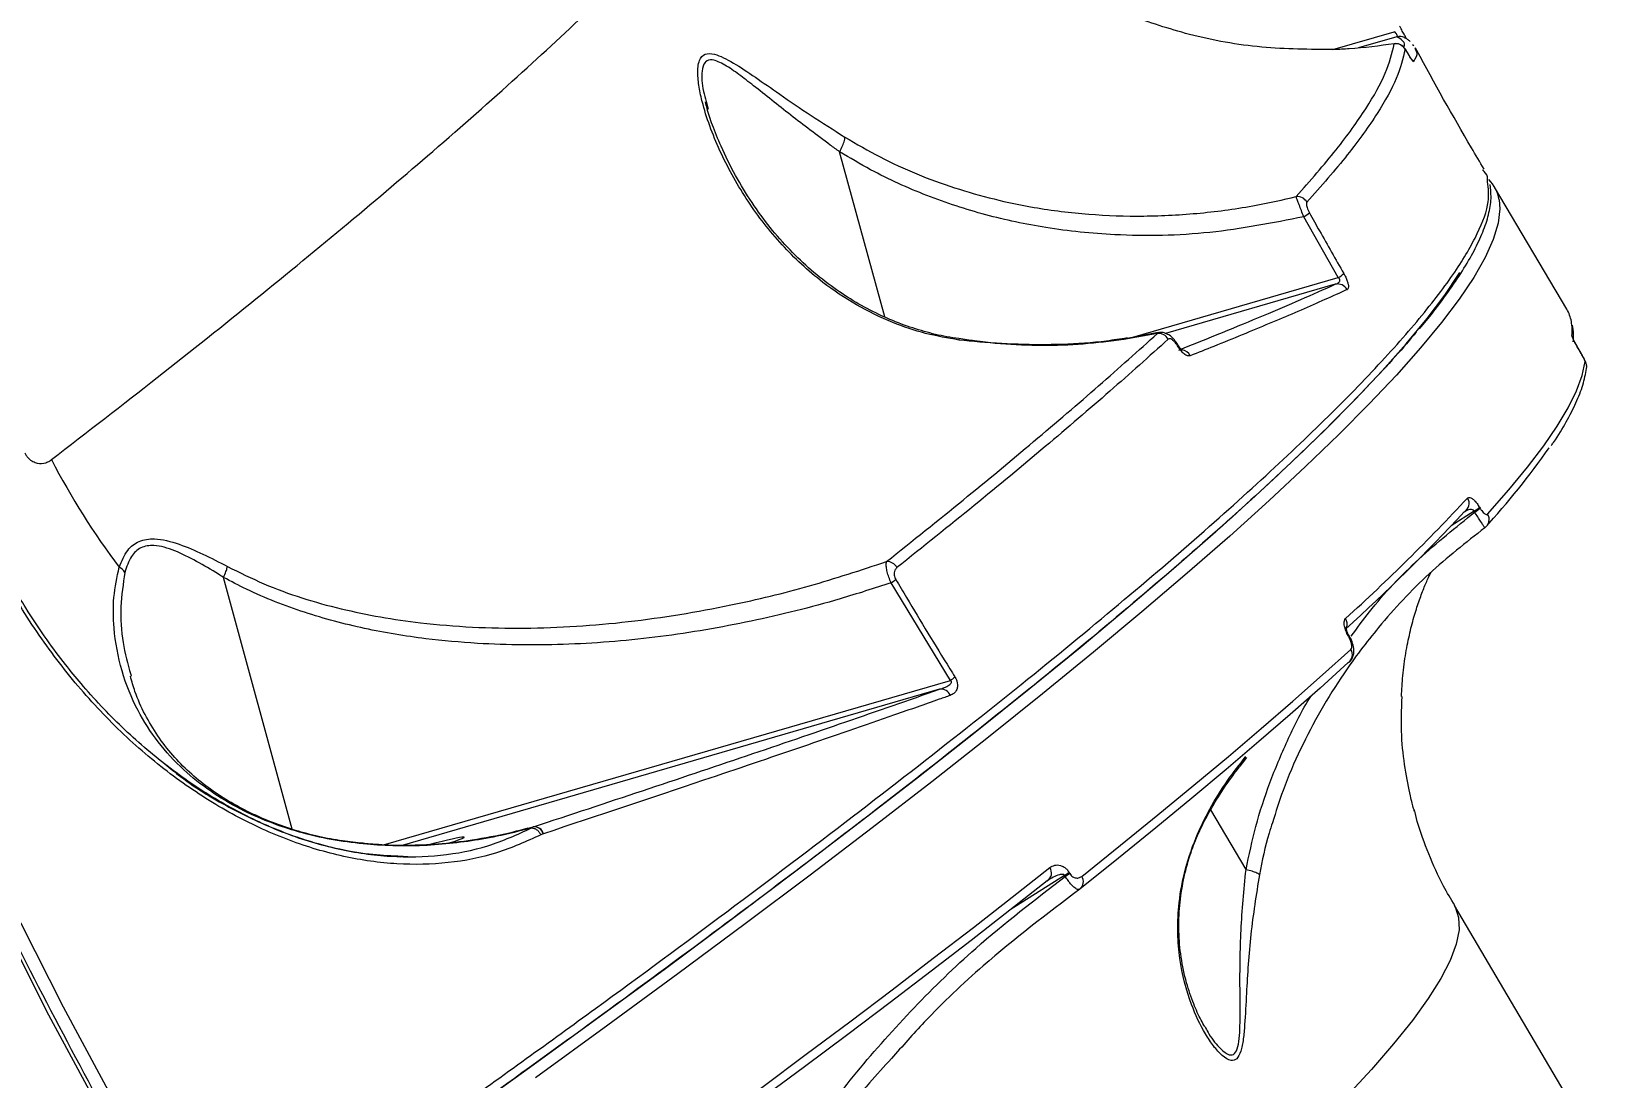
# Model space of a CAD drawing. Header units: millimetres. Extents: x -7245 to 6306, y -6696 to 5973.
# Drawn here: x 2383.4 to 2533.7, y -857.2 to -758 of the extents above; entities that cross this region are included whole.
import ezdxf

# ---------------------------------------------------------------- set-up
doc = ezdxf.new("R2010")
doc.units = ezdxf.units.MM
for name, color, linetype in [('DIKOM_ОБЪЕКТ', 7, 'Continuous'), ('DIKOM_РАЗМЕР_ЗОНА', 7, 'Continuous'), ('DIKOM_РАЗМЕР_ОБЪЕКТА', 7, 'Continuous')]:
    doc.layers.add(name, color=color, linetype=linetype)
doc.styles.add('style1', font='arial.ttf', dxfattribs={"width": 0.8})
doc.dimstyles.new('1-50', dxfattribs={"dimtxt": 300, "dimasz": 200, "dimexe": 100, "dimexo": 0, "dimgap": 100, "dimtad": 1, "dimtxsty": 'style1', "dimcen": 200, "dimclrd": 7, "dimclre": 7, "dimclrt": 7, "dimadec": 1, "dimazin": 2, "dimtfac": 1, "dimtmove": 0, "dimatfit": 2, "dimfxl": 0, "dimlwd": 25, "dimlwe": 18, "dimarcsym": 0})

# ---------------------------------------------------------------- blocks, each defined once
blk = doc.blocks.new('*D10')
at = {"layer": 'Defpoints', "color": 0, "transparency": 16777216}
for p in [(-4365.71, 2792.53), (4306.16, 475.6), (4306.16, -5965.27)]:
    blk.add_point(p, dxfattribs=at)
at = {"layer": 'DIKOM_РАЗМЕР_ОБЪЕКТА', "color": 7, "lineweight": 18, "transparency": 16777216}
for p, q in [((-4365.71, 2792.53), (-4365.71, -6065.27)), ((4306.16, 475.6), (4306.16, -6065.27))]:
    blk.add_line(p, q, dxfattribs=at)
at = {"layer": 'DIKOM_РАЗМЕР_ОБЪЕКТА', "color": 7, "lineweight": 25, "transparency": 16777216}
blk.add_line((-4165.71, -5965.27), (4106.16, -5965.27), dxfattribs=at)
at = {"layer": 'DIKOM_РАЗМЕР_ОБЪЕКТА', "color": 7, "transparency": 16777216}
for points in [[(-4165.71, -5931.93), (-4165.71, -5998.6), (-4365.71, -5965.27)], [(4106.16, -5931.93), (4106.16, -5998.6), (4306.16, -5965.27)]]:
    blk.add_solid(points, dxfattribs=at)
at = {"layer": 'DIKOM_РАЗМЕР_ОБЪЕКТА', "color": 7, "transparency": 16777216, "insert": (-85.78, -5712.1), "char_height": 300, "attachment_point": 5, "style": 'style1'}
blk.add_mtext('8650', dxfattribs=at)
blk = doc.blocks.new('*D12')
at = {"layer": 'Defpoints', "color": 0, "transparency": 16777216}
for p in [(-5865.71, 123.34), (6306.18, -91.92), (6306.18, -6596.14)]:
    blk.add_point(p, dxfattribs=at)
at = {"layer": 'DIKOM_РАЗМЕР_ЗОНА', "color": 7, "lineweight": 18, "transparency": 16777216}
for p, q in [((-5865.71, 123.34), (-5865.71, -6696.14)), ((6306.18, -91.92), (6306.18, -6696.14))]:
    blk.add_line(p, q, dxfattribs=at)
at = {"layer": 'DIKOM_РАЗМЕР_ЗОНА', "color": 7, "lineweight": 25, "transparency": 16777216}
blk.add_line((-5665.71, -6596.14), (6106.18, -6596.14), dxfattribs=at)
at = {"layer": 'DIKOM_РАЗМЕР_ЗОНА', "color": 7, "transparency": 16777216}
for points in [[(-5665.71, -6562.81), (-5665.71, -6629.48), (-5865.71, -6596.14)], [(6106.18, -6562.81), (6106.18, -6629.48), (6306.18, -6596.14)]]:
    blk.add_solid(points, dxfattribs=at)
at = {"layer": 'DIKOM_РАЗМЕР_ЗОНА', "color": 7, "transparency": 16777216, "insert": (-71.19, -6342.97), "char_height": 300, "attachment_point": 5, "style": 'style1'}
blk.add_mtext('12150', dxfattribs=at)

msp = doc.modelspace()

# ---------------------------------------------------------------- linework, layer by layer
at = {"layer": 'DIKOM_ОБЪЕКТ', "color": 7, "linetype": 'Continuous', "lineweight": 15}
for p, q in [((2506.887, -759.663), (2512.727, -757.967)), ((2512.96, -758.445), (2509.343, -759.495)), ((2512.718, -759.12), (2512.723, -759.132)), ((2514.442, -759.173), (2514.577, -759.28)), ((2514.676, -759.525), (2514.797, -759.828)), ((2447.44, -764.591), (2447.635, -765.316)), ((2464.382, -785.032), (2460.102, -769.363)), ((2529.092, -784.285), (2522.245, -772.713)), ((2507.404, -781.304), (2504.133, -775.532)), ((2487.921, -786.962), (2507.404, -781.304)), ((2507.126, -781.93), (2491.025, -786.605)), ((2490.328, -786.511), (2487.385, -787.062)), ((2490.254, -786.598), (2487.398, -787.11)), ((2490.254, -786.598), (2490.337, -786.558)), ((2492.192, -787.673), (2492.194, -787.676)), ((2530.343, -788.293), (2530.315, -788.246)), ((2530.315, -788.246), (2530.316, -788.252)), ((2530.344, -788.299), (2530.316, -788.252)), ((2530.343, -788.293), (2530.344, -788.299)), ((2520.306, -803.457), (2518.13, -804.841)), ((2520.358, -803.546), (2520.306, -803.457)), ((2520.812, -803.089), (2520.864, -803.178)), ((2408.165, -833.633), (2401.641, -809.746)), ((2470.611, -819.509), (2464.986, -810.254)), ((2508.409, -815.389), (2508.392, -815.361)), ((2508.46, -815.318), (2508.443, -815.29)), ((2392.839, -818.959), (2392.879, -819.125)), ((2416.833, -835.126), (2470.611, -819.509)), ((2469.588, -820.352), (2418.582, -835.163)), ((2498.319, -827.367), (2498.733, -826.839)), ((2498.656, -837.466), (2495.304, -831.802)), ((2430.53, -833.546), (2431.036, -833.41)), ((2430.867, -833.514), (2431.036, -833.41)), ((2431.036, -833.41), (2431.067, -833.401)), ((2416.246, -835.136), (2414.909, -835.03)), ((2416.241, -835.096), (2416.246, -835.136)), ((2431.977, -834.068), (2431.755, -834.158)), ((2432.008, -834.058), (2431.977, -834.068)), ((2419.124, -836.252), (2418.189, -836.19)), ((2481.448, -838.008), (2476.291, -841.281)), ((2481.51, -838.112), (2481.448, -838.008)), ((2481.869, -837.718), (2481.93, -837.822)), ((2706.157, -1158.119), (2518.429, -840.881)), ((2494.747, -852.352), (2494.819, -852.479))]:
    msp.add_line(p, q, dxfattribs=at)
at = {"layer": 'DIKOM_ОБЪЕКТ', "color": 7, "linetype": 'Continuous', "lineweight": 15, "flags": 128}
for points in [[(2399.476, -877.183), (2392.117, -864.327), (2385.084, -851.283), (2378.382, -838.061), (2372.015, -824.67), (2365.988, -811.117), (2360.305, -797.413), (2354.969, -783.565), (2349.984, -769.582), (2345.354, -755.475), (2341.08, -741.252), (2337.166, -726.923), (2333.615, -712.496), (2330.429, -697.982), (2327.609, -683.391), (2325.159, -668.73), (2323.079, -654.011), (2321.37, -639.242), (2320.035, -624.434), (2319.073, -609.596), (2318.86, -605.198)], [(2320.416, -605.596), (2320.607, -609.506), (2321.566, -624.3), (2322.897, -639.063), (2324.601, -653.788), (2326.674, -668.463), (2329.118, -683.079), (2331.929, -697.627), (2335.105, -712.097), (2338.646, -726.481), (2342.548, -740.767), (2346.809, -754.947), (2351.425, -769.012), (2356.395, -782.952), (2361.715, -796.758), (2367.381, -810.422), (2373.39, -823.934), (2379.737, -837.285), (2386.419, -850.467), (2393.431, -863.471), (2400.768, -876.288)], [(2514.356, -760.567), (2514.451, -760.673), (2514.542, -760.814)], [(2522.682, -773.917), (2522.749, -774.775), (2522.582, -776.135), (2522.11, -777.673), (2521.334, -779.387), (2520.255, -781.275), (2518.872, -783.337), (2517.188, -785.569), (2515.204, -787.971), (2512.921, -790.54), (2510.342, -793.275), (2507.469, -796.172), (2504.303, -799.229), (2500.848, -802.445), (2497.107, -805.815), (2493.082, -809.338), (2488.778, -813.009), (2484.197, -816.828), (2479.344, -820.789), (2474.222, -824.89), (2468.837, -829.127), (2463.192, -833.497), (2457.292, -837.996), (2451.143, -842.62), (2444.749, -847.365), (2438.116, -852.227), (2431.25, -857.203)], [(2423.021, -861.726), (2430.099, -856.653), (2436.949, -851.689), (2443.566, -846.839), (2449.945, -842.105), (2456.079, -837.492), (2461.965, -833.004), (2467.596, -828.645), (2472.969, -824.418), (2478.078, -820.327), (2482.92, -816.375), (2487.489, -812.566), (2491.784, -808.902), (2495.799, -805.388), (2499.531, -802.026), (2502.978, -798.818), (2506.136, -795.768), (2509.003, -792.878), (2511.576, -790.15), (2513.853, -787.587), (2515.832, -785.191), (2517.512, -782.963), (2518.891, -780.907), (2518.944, -780.823)], [(2487.398, -787.11), (2487.385, -787.052), (2487.384, -787.051)], [(2529.662, -786.998), (2529.655, -786.977), (2529.573, -786.801)], [(2492.194, -787.676), (2492.196, -787.706), (2492.158, -787.774)], [(2521.581, -803.743), (2523.599, -801.446), (2525.374, -799.285), (2526.904, -797.263), (2528.187, -795.38), (2529.222, -793.639), (2530.01, -792.04), (2530.55, -790.584), (2530.84, -789.273)], [(2508.443, -815.289), (2508.439, -815.309), (2508.392, -815.361)], [(2508.46, -815.319), (2508.456, -815.337), (2508.409, -815.389)], [(2483.067, -838.101), (2486.755, -835.148), (2490.304, -832.268), (2493.712, -829.461), (2496.979, -826.729), (2500.103, -824.072), (2503.082, -821.493), (2505.916, -818.991), (2508.602, -816.569)], [(2508.358, -817.829), (2505.678, -820.246), (2502.851, -822.743), (2499.878, -825.316), (2496.761, -827.967), (2493.501, -830.693), (2490.1, -833.494), (2486.559, -836.368), (2482.88, -839.314)], [(2448.364, -861.313), (2452.703, -858.12), (2456.936, -854.978), (2461.062, -851.889), (2465.081, -848.855), (2468.989, -845.875), (2472.786, -842.951), (2476.47, -840.085), (2480.04, -837.278)], [(2479.804, -838.518), (2476.242, -841.319), (2472.566, -844.178), (2468.778, -847.095), (2464.88, -850.067), (2460.871, -853.095), (2456.754, -856.176), (2452.531, -859.31), (2448.203, -862.496)], [(2518.429, -840.881), (2518.488, -840.986), (2518.829, -841.993), (2518.865, -843.179), (2518.594, -844.545), (2518.017, -846.088), (2517.134, -847.807), (2515.947, -849.701), (2514.457, -851.768), (2512.664, -854.005), (2510.57, -856.412), (2508.179, -858.984)]]:
    msp.add_lwpolyline(points, dxfattribs=at)
at = {"layer": 'DIKOM_ОБЪЕКТ', "color": 7, "linetype": 'Continuous', "lineweight": 15}
for centre, radius, start, end in [((2513.226, -759.401), 0.992, 61.91708, 105.53348), ((2512.862, -760.113), 1.004, 28.18284, 98.26304), ((2519.245, -774.491), 3.485, 9.47575, 45.56182), ((2503.531, -774.641), 1.029, 28.28855, 96.73871), ((2502.964, -773.394), 2.437, 298.68251, 314.23713), ((2506.229, -779.245), 2.37, 299.71581, 315.77359), ((2507.358, -782.888), 0.986, 26.87244, 103.5882), ((2526.027, -786.079), 3.552, 9.89819, 30.34662), ((2524.701, -786.304), 4.897, 354.18387, 9.82499), ((2490.348, -787.638), 1.044, 28.0733, 95.16319), ((2492.452, -789.145), 1.003, 24.99563, 82.34871), ((2529.989, -789.777), 0.99, 352.36881, 30.63516), ((2470.877, -758.29), 68.762, 317.17399, 325.3006), ((2445.257, -767.963), 67.286, 207.05399, 217.33066), ((2376.756, -669.068), 195.33, 312.25621, 317.03019), ((2518.877, -802.71), 0.948, 299.96473, 31.96279), ((2377.459, -671.377), 193.902, 312.36045, 317.03488), ((2518.66, -800.664), 3.243, 300.51097, 311.58231), ((2518.705, -800.743), 3.254, 300.53038, 311.5629), ((2520.771, -804.245), 0.953, 304.33445, 31.79905), ((2464.589, -809.312), 1.073, 27.64858, 91.90573), ((2390.592, -810.543), 2.123, 36.86044, 56.80514), ((2463.063, -807.193), 3.615, 302.13543, 310.65268), ((2507.265, -814.155), 0.985, 339.02852, 31.47406), ((2507.828, -817.073), 0.923, 305.02658, 33.08821), ((2469.734, -821.265), 0.925, 20.73036, 99.06058), ((2468.71, -816.654), 3.43, 303.66266, 312.693), ((2431.123, -834.288), 0.881, 14.42285, 95.70227), ((2431.141, -834.298), 0.9, 15.47875, 94.71081), ((2479.34, -837.787), 0.865, 302.36016, 36.04695), ((2478.666, -833.527), 5.274, 301.83681, 307.38423), ((2478.686, -833.571), 5.347, 301.87494, 307.3461), ((2482.349, -838.611), 0.881, 307.06997, 35.37763)]:
    msp.add_arc(centre, radius, start, end, dxfattribs=at)
for start_param, end_param in [(0.1620257, 1.2813134), (5.4846247, 6.445211), (4.349778, 4.4090951)]:
    msp.add_ellipse((2419.986, -835.618), major_axis=(4.5, 1.232), ratio=0.0447407, start_param=start_param, end_param=end_param, dxfattribs=at)
for points, knots in [([(2399.767, -876.93), (2398.574, -874.89), (2395.112, -868.968), (2389.587, -859.043), (2383.284, -847.11), (2377.26, -835.03), (2371.515, -822.81), (2366.052, -810.458), (2360.874, -797.979), (2355.984, -785.382), (2351.385, -772.672), (2347.079, -759.856), (2343.069, -746.942), (2339.357, -733.937), (2335.944, -720.847), (2332.833, -707.68), (2330.026, -694.442), (2327.523, -681.142), (2325.327, -667.786), (2323.438, -654.382), (2321.855, -640.937), (2320.594, -627.457), (2319.718, -615.621), (2319.392, -608.273), (2319.267, -605.435)], [0, 0, 0, 0, 0.0248558, 0.0721238, 0.1193938, 0.1666637, 0.2139331, 0.2612017, 0.3084714, 0.3557409, 0.4030095, 0.4502792, 0.497548, 0.5448172, 0.5920863, 0.6393554, 0.6866244, 0.7338937, 0.7811633, 0.8284321, 0.8757007, 0.9229695, 0.9702392, 1, 1, 1, 1]), ([(2385.333, -798.566), (2388.717, -795.95), (2395.486, -790.716), (2404.84, -783.246), (2413.578, -776.077), (2421.897, -769.02), (2429.667, -762.157), (2436.763, -755.571), (2442.97, -749.446), (2448.224, -743.833), (2452.482, -738.768), (2455.607, -734.42), (2457.675, -730.756), (2458.666, -727.804), (2458.896, -725.862), (2458.456, -725.124), (2458.352, -724.95)], [0, 0, 0, 0, 0.0694619, 0.1389233, 0.2090763, 0.2792292, 0.3567829, 0.4343947, 0.511946, 0.5917832, 0.6716884, 0.7515241, 0.8266366, 0.9018064, 0.976918, 1, 1, 1, 1]), ([(2506.998, -759.667), (2504.713, -759.65), (2500.099, -759.615), (2493.561, -758.464), (2489.474, -757.078), (2487.591, -756.44)], [0, 0, 0, 0, 0.3460016, 0.698749, 1, 1, 1, 1]), ([(2512.96, -758.445), (2512.978, -758.433), (2513.015, -758.411), (2513.019, -758.34), (2512.99, -758.269), (2512.951, -758.202), (2512.91, -758.148), (2512.832, -758.06), (2512.774, -758.008), (2512.727, -757.967)], [0, 0, 0, 0, 0.2071986, 0.4052919, 0.5395637, 0.5907185, 0.7294407, 0.7858917, 1, 1, 1, 1]), ([(2513.632, -759.446), (2513.655, -759.377), (2513.802, -758.942), (2513.345, -758.672), (2512.96, -758.445)], [0, 0, 0, 0, 0.1575852, 1, 1, 1, 1]), ([(2513.93, -758.678), (2513.919, -758.661), (2513.876, -758.593), (2513.745, -758.372), (2513.541, -758.014), (2513.356, -757.677), (2513.256, -757.488), (2513.231, -757.441)], [0, 0, 0, 0, 0.0850557, 0.3280929, 0.6053369, 0.9012417, 1, 1, 1, 1]), ([(2514.216, -758.906), (2514.144, -758.832), (2513.993, -758.677), (2513.791, -758.59), (2513.686, -758.545)], [0, 0, 0, 0, 0.4758381, 1, 1, 1, 1]), ([(2471.414, -787.225), (2470.355, -787.037), (2468.2, -786.655), (2464.9, -785.532), (2461.597, -783.924), (2457.992, -781.49), (2454.476, -778.212), (2451.273, -774.069), (2449.169, -770.31), (2447.851, -767.203), (2447.175, -765.133), (2446.772, -763.385), (2446.591, -761.904), (2446.702, -760.668), (2447.273, -760.003), (2448.357, -760.039), (2450.001, -760.883), (2452.095, -762.277), (2454.551, -763.989), (2457.362, -765.921), (2459.511, -767.28), (2460.592, -767.964)], [0, 0, 0, 0, 0.047444, 0.0964697, 0.1556893, 0.2166001, 0.3039694, 0.393737, 0.4858734, 0.5329634, 0.5800255, 0.6111526, 0.6426566, 0.679816, 0.7100547, 0.7403113, 0.7862727, 0.8336558, 0.8820843, 0.9406745, 1, 1, 1, 1]), ([(2503.41, -773.619), (2504.742, -772.1), (2507.406, -769.06), (2510.166, -765.186), (2512.085, -761.785), (2512.507, -760.008), (2512.718, -759.12)], [0, 0, 0, 0, 0.2486161, 0.497234, 0.7486158, 1, 1, 1, 1]), ([(2513.747, -759.639), (2513.54, -760.518), (2513.126, -762.276), (2511.231, -765.658), (2508.476, -769.539), (2505.783, -772.615), (2504.437, -774.153)], [0, 0, 0, 0, 0.2486196, 0.4972362, 0.7486183, 1, 1, 1, 1]), ([(2512.718, -759.12), (2511.3, -759.31), (2509.4, -759.565), (2507.483, -759.646), (2506.998, -759.667)], [0, 0, 0, 0, 0.7468158, 1, 1, 1, 1]), ([(2514.063, -760.096), (2514.004, -759.994), (2513.858, -759.744), (2513.743, -759.559), (2513.535, -759.334), (2513.316, -759.187), (2513.038, -759.089), (2512.829, -759.104), (2512.723, -759.111)], [0, 0, 0, 0, 0.190004, 0.4637608, 0.5822923, 0.7000309, 0.8477859, 1, 1, 1, 1]), ([(2514.075, -760.12), (2514.043, -760.064), (2513.96, -759.921), (2513.853, -759.75), (2513.768, -759.632), (2513.754, -759.636), (2513.747, -759.639)], [0, 0, 0, 0, 0.18355, 0.4626699, 0.7310168, 1, 1, 1, 1]), ([(2514.379, -760.607), (2514.377, -760.605), (2514.373, -760.599), (2514.326, -760.531), (2514.226, -760.373), (2514.108, -760.176), (2514.021, -760.018), (2514, -759.979)], [0, 0, 0, 0, 0.1031404, 0.2717259, 0.5359156, 0.8867777, 1, 1, 1, 1]), ([(2514.542, -760.814), (2514.528, -760.809), (2514.499, -760.8), (2514.36, -760.598), (2514.207, -760.35), (2514.104, -760.171), (2514.075, -760.12)], [0, 0, 0, 0, 0.2927301, 0.5848637, 0.8820705, 1, 1, 1, 1]), ([(2514.797, -759.828), (2514.819, -759.873), (2514.949, -760.143), (2514.727, -760.509), (2514.542, -760.814)], [0, 0, 0, 0, 0.1675846, 1, 1, 1, 1]), ([(2521.241, -771.006), (2520.844, -770.329), (2518.66, -766.613), (2516.465, -762.79), (2514.783, -759.574), (2514.74, -759.492)], [0, 0, 0, 0, 0.1781962, 0.9789562, 1, 1, 1, 1]), ([(2460.103, -769.354), (2460.102, -769.353), (2459.804, -769.154), (2458.204, -767.969), (2455.394, -765.877), (2452.558, -763.569), (2450.524, -761.998), (2449.183, -761.068), (2448.058, -760.552), (2447.519, -760.682), (2447.179, -761.033), (2446.952, -761.826), (2447.035, -763.199), (2447.346, -764.267), (2447.44, -764.591)], [0, 0, 0, 0, 0.0001759, 0.0439243, 0.2375776, 0.4348957, 0.5179329, 0.6023851, 0.6901157, 0.7554921, 0.763126, 0.836423, 0.950404, 1, 1, 1, 1]), ([(2471.421, -787.083), (2471.032, -787.03), (2469.918, -786.877), (2468.079, -786.418), (2465.91, -785.718), (2463.741, -784.797), (2461.598, -783.657), (2459.453, -782.253), (2457.349, -780.592), (2455.328, -778.667), (2453.448, -776.521), (2451.717, -774.152), (2450.157, -771.574), (2448.931, -769.099), (2448.057, -766.946), (2447.573, -765.51), (2447.425, -764.824), (2447.38, -764.614)], [0, 0, 0, 0, 0.029554, 0.0847307, 0.1428121, 0.2039913, 0.2685408, 0.336819, 0.4132125, 0.4921412, 0.5751085, 0.6624447, 0.7542137, 0.8503187, 0.919545, 0.9754421, 1, 1, 1, 1]), ([(2460.103, -769.354), (2460.201, -769.162), (2460.399, -768.778), (2460.551, -768.325), (2460.593, -768.076), (2460.592, -767.983), (2460.592, -767.964)], [0, 0, 0, 0, 0.3414543, 0.6829524, 0.9342976, 1, 1, 1, 1]), ([(2460.592, -767.964), (2461.7, -768.611), (2465.027, -770.557), (2471.016, -772.97), (2477.705, -774.615), (2483.732, -775.356), (2489.007, -775.535), (2494.319, -775.243), (2499.147, -774.587), (2502.15, -773.905), (2503.41, -773.619)], [0, 0, 0, 0, 0.0853536, 0.2564143, 0.4312523, 0.5497461, 0.668252, 0.7901104, 0.9119748, 1, 1, 1, 1]), ([(2460.102, -769.363), (2460.102, -769.362), (2460.101, -769.359), (2460.102, -769.356), (2460.102, -769.354), (2460.103, -769.354)], [0, 0, 0, 0, 0.4439608, 0.7865148, 1, 1, 1, 1]), ([(2504.133, -775.532), (2501.175, -776.112), (2495.259, -777.271), (2487.015, -777.42), (2479.898, -776.704), (2473.932, -775.437), (2468.357, -773.611), (2463.737, -771.534), (2461.073, -769.943), (2460.102, -769.363)], [0, 0, 0, 0, 0.1992576, 0.3984587, 0.5429367, 0.6708084, 0.7989949, 0.926743, 1, 1, 1, 1]), ([(2400.768, -876.288), (2403.687, -874.26), (2411.549, -868.797), (2423.73, -860.185), (2437.067, -850.574), (2449.666, -841.291), (2461.463, -832.375), (2472.393, -823.87), (2482.217, -815.962), (2490.926, -808.663), (2498.537, -801.975), (2505.176, -795.787), (2510.774, -790.143), (2515.286, -785.079), (2518.624, -780.699), (2520.759, -777.027), (2521.817, -774.163), (2521.648, -772.82), (2521.573, -772.226)], [0, 0, 0, 0, 0.0379338, 0.1021937, 0.1665036, 0.2307633, 0.2968893, 0.3630696, 0.4291958, 0.4934562, 0.5577663, 0.6220249, 0.6881523, 0.7543318, 0.8204593, 0.8847185, 0.9490266, 1, 1, 1, 1]), ([(2521.573, -772.226), (2521.581, -772.055), (2521.606, -771.568), (2521.299, -771.278), (2521.099, -771.089)], [0, 0, 0, 0, 0.3520036, 1, 1, 1, 1]), ([(2504.133, -775.532), (2504.057, -775.334), (2503.905, -774.936), (2503.697, -774.386), (2503.533, -773.949), (2503.443, -773.71), (2503.418, -773.641), (2503.41, -773.619)], [0, 0, 0, 0, 0.2220321, 0.4443824, 0.6651452, 0.8922558, 1, 1, 1, 1]), ([(2515.125, -786.158), (2515.56, -785.63), (2516.633, -784.327), (2518.039, -782.412), (2519.386, -780.386), (2520.455, -778.5), (2521.252, -776.744), (2521.752, -775.121), (2521.965, -773.697), (2521.861, -772.856), (2521.814, -772.479)], [0, 0, 0, 0, 0.0903461, 0.2230486, 0.3566228, 0.4906892, 0.6249292, 0.7591449, 0.8922086, 1, 1, 1, 1]), ([(2504.437, -774.153), (2504.433, -774.157), (2504.409, -774.185), (2504.384, -774.267), (2504.392, -774.437), (2504.443, -774.648), (2504.535, -774.894), (2504.621, -775.058), (2504.664, -775.14)], [0, 0, 0, 0, 0.0355749, 0.2573233, 0.4483006, 0.6280933, 0.8144836, 1, 1, 1, 1]), ([(2504.664, -775.14), (2504.986, -775.718), (2506.06, -777.646), (2507.158, -779.559), (2507.928, -780.899)], [0, 0, 0, 0, 0.2996039, 1, 1, 1, 1]), ([(2507.126, -781.93), (2507.175, -781.913), (2507.287, -781.872), (2507.429, -781.785), (2507.521, -781.683), (2507.553, -781.597), (2507.557, -781.534), (2507.546, -781.474), (2507.514, -781.411), (2507.465, -781.352), (2507.425, -781.321), (2507.404, -781.304)], [0, 0, 0, 0, 0.1851838, 0.4305038, 0.6103732, 0.6935663, 0.746571, 0.8082837, 0.8668587, 0.929926, 1, 1, 1, 1]), ([(2507.928, -780.899), (2507.994, -781.021), (2508.128, -781.266), (2508.274, -781.634), (2508.358, -781.955), (2508.376, -782.216), (2508.331, -782.379), (2508.264, -782.424), (2508.237, -782.443)], [0, 0, 0, 0, 0.1642922, 0.3292127, 0.4897287, 0.6615583, 0.8613665, 1, 1, 1, 1]), ([(2492.273, -788.171), (2495.06, -787.052), (2500.644, -784.81), (2504.963, -782.891), (2507.126, -781.93)], [0, 0, 0, 0, 0.4991749, 1, 1, 1, 1]), ([(2508.237, -782.443), (2508.066, -782.52), (2507.212, -782.909), (2504.884, -783.948), (2500.95, -785.638), (2496.755, -787.365), (2494.109, -788.422), (2493.361, -788.721)], [0, 0, 0, 0, 0.041367, 0.2068736, 0.5381509, 0.8694333, 1, 1, 1, 1]), ([(2529.707, -787.394), (2529.725, -787.139), (2529.764, -786.588), (2529.671, -786.079), (2529.621, -785.806)], [0, 0, 0, 0, 0.4626861, 1, 1, 1, 1]), ([(2514.816, -786.439), (2514.815, -786.44), (2513.699, -787.874), (2510.482, -791.376), (2505.047, -796.902), (2498.404, -803.106), (2490.747, -809.85), (2482.594, -816.686), (2474.184, -823.48), (2465.735, -830.121), (2456.657, -837.08), (2446.856, -844.431), (2436.323, -852.17), (2425.045, -860.302), (2413.222, -868.692), (2404.873, -874.501), (2400.701, -877.403)], [0, 0, 0, 0, 0.0000862, 0.0864431, 0.1729368, 0.2594313, 0.345787, 0.431873, 0.5016267, 0.5714527, 0.6412793, 0.7110339, 0.7832349, 0.8555172, 0.9277981, 1, 1, 1, 1]), ([(2464.553, -808.239), (2467.011, -806.271), (2471.928, -802.336), (2478.603, -796.793), (2484.801, -791.499), (2488.436, -788.232), (2490.254, -786.598)], [0, 0, 0, 0, 0.2491237, 0.4982469, 0.7491222, 1, 1, 1, 1]), ([(2491.269, -787.147), (2489.463, -788.77), (2485.85, -792.017), (2479.666, -797.303), (2472.974, -802.863), (2468.018, -806.83), (2465.54, -808.814)], [0, 0, 0, 0, 0.2491241, 0.4982438, 0.749124, 1, 1, 1, 1]), ([(2487.398, -787.11), (2487.287, -787.126), (2484.615, -787.527), (2479.261, -787.988), (2474.047, -787.481), (2471.414, -787.225)], [0, 0, 0, 0, 0.0209713, 0.5055809, 1, 1, 1, 1]), ([(2471.414, -787.134), (2471.417, -787.127), (2471.423, -787.114), (2471.419, -787.173), (2471.415, -787.213), (2471.414, -787.225)], [0, 0, 0, 0, 0.4579483, 0.8254072, 1, 1, 1, 1]), ([(2487.38, -787.021), (2486.73, -787.126), (2484.694, -787.456), (2481.237, -787.678), (2477.055, -787.671), (2473.775, -787.461), (2471.917, -787.153), (2471.424, -787.071)], [0, 0, 0, 0, 0.1232183, 0.3861527, 0.6471854, 0.9065322, 1, 1, 1, 1]), ([(2492.189, -787.679), (2492.084, -787.517), (2491.839, -787.135), (2491.409, -786.752), (2490.922, -786.536), (2490.553, -786.472), (2490.371, -786.534), (2490.336, -786.546)], [0, 0, 0, 0, 0.2308367, 0.5437817, 0.758167, 0.9533044, 1, 1, 1, 1]), ([(2492.158, -787.774), (2492.134, -787.735), (2492.037, -787.578), (2491.846, -787.344), (2491.614, -787.156), (2491.408, -787.075), (2491.315, -787.123), (2491.269, -787.147)], [0, 0, 0, 0, 0.0798312, 0.3180574, 0.5555191, 0.7775255, 1, 1, 1, 1]), ([(2530.316, -788.252), (2530.26, -788.157), (2530.119, -787.916), (2529.908, -787.534), (2529.719, -787.17), (2529.593, -786.898), (2529.579, -786.833), (2529.573, -786.801)], [0, 0, 0, 0, 0.1407333, 0.355333, 0.5700536, 0.7850265, 1, 1, 1, 1]), ([(2530.316, -788.245), (2530.242, -788.12), (2530.081, -787.846), (2529.875, -787.466), (2529.74, -787.202), (2529.68, -787.066), (2529.674, -787.05), (2529.671, -787.045)], [0, 0, 0, 0, 0.2339165, 0.5117402, 0.7443099, 0.9050319, 1, 1, 1, 1]), ([(2493.361, -788.721), (2493.279, -788.732), (2493.114, -788.753), (2492.784, -788.552), (2492.448, -788.221), (2492.248, -787.914), (2492.158, -787.774)], [0, 0, 0, 0, 0.2590686, 0.5176415, 0.781097, 1, 1, 1, 1]), ([(2492.619, -788.189), (2492.622, -788.19), (2492.632, -788.194), (2492.574, -788.158), (2492.465, -788.051), (2492.324, -787.885), (2492.234, -787.735), (2492.195, -787.67)], [0, 0, 0, 0, 0.0773659, 0.2769548, 0.5240857, 0.7930716, 1, 1, 1, 1]), ([(2530.962, -789.913), (2530.968, -789.878), (2530.987, -789.777), (2530.971, -789.622), (2530.937, -789.467), (2530.885, -789.318), (2530.8, -789.125), (2530.645, -788.824), (2530.467, -788.502), (2530.362, -788.326), (2530.328, -788.27)], [0, 0, 0, 0, 0.0513976, 0.1485435, 0.2302746, 0.312843, 0.4689933, 0.7032718, 0.904596, 1, 1, 1, 1]), ([(2530.84, -789.273), (2530.836, -789.251), (2530.828, -789.206), (2530.745, -789.025), (2530.619, -788.781), (2530.477, -788.526), (2530.382, -788.364), (2530.344, -788.299)], [0, 0, 0, 0, 0.2142363, 0.4284245, 0.6430313, 0.8577971, 1, 1, 1, 1]), ([(2527.625, -797.225), (2527.694, -797.128), (2528.258, -796.333), (2529.061, -794.976), (2530.007, -793.156), (2530.672, -791.465), (2530.87, -790.428), (2530.969, -789.908)], [0, 0, 0, 0, 0.0332849, 0.2730168, 0.5138644, 0.755994, 1, 1, 1, 1]), ([(2382.79, -797.925), (2382.836, -798.015), (2382.931, -798.205), (2383.191, -798.503), (2383.55, -798.759), (2384.121, -798.961), (2384.604, -798.928), (2385.042, -798.764), (2385.217, -798.645), (2385.333, -798.566)], [0, 0, 0, 0, 0.076748, 0.1605844, 0.3174356, 0.4661877, 0.7625127, 0.8428866, 1, 1, 1, 1]), ([(2519.681, -802.208), (2519.689, -802.2), (2519.741, -802.147), (2519.87, -802.126), (2520.098, -802.233), (2520.337, -802.441), (2520.581, -802.726), (2520.735, -802.968), (2520.812, -803.089)], [0, 0, 0, 0, 0.0391597, 0.287151, 0.4952103, 0.671043, 0.8353906, 1, 1, 1, 1]), ([(2508.637, -815.314), (2509.202, -814.542), (2511.13, -811.906), (2514.989, -807.863), (2518.561, -804.991), (2520.358, -803.546)], [0, 0, 0, 0, 0.1708131, 0.5826891, 1, 1, 1, 1]), ([(2520.306, -803.457), (2520.291, -803.437), (2520.262, -803.395), (2520.178, -803.334), (2520.045, -803.295), (2519.858, -803.3), (2519.639, -803.36), (2519.496, -803.444), (2519.419, -803.488)], [0, 0, 0, 0, 0.0601419, 0.1195638, 0.2650585, 0.4545073, 0.7093511, 1, 1, 1, 1]), ([(2521.308, -805.032), (2521.309, -805.034), (2521.317, -805.046), (2521.278, -804.983), (2521.127, -804.748), (2520.915, -804.417), (2520.656, -804.013), (2520.458, -803.703), (2520.358, -803.546)], [0, 0, 0, 0, 0.0390765, 0.268328, 0.4664042, 0.6436619, 0.8199401, 1, 1, 1, 1]), ([(2520.864, -803.178), (2520.914, -803.257), (2521.013, -803.414), (2521.171, -803.598), (2521.322, -803.729), (2521.463, -803.795), (2521.543, -803.78), (2521.576, -803.748), (2521.581, -803.743)], [0, 0, 0, 0, 0.1674641, 0.3345943, 0.5090962, 0.7131947, 0.9577548, 1, 1, 1, 1]), ([(2431.755, -834.158), (2430.378, -834.785), (2427.627, -836.038), (2423.006, -836.924), (2418.131, -837.052), (2413.058, -836.342), (2407.902, -834.812), (2402.769, -832.478), (2397.765, -829.374), (2392.992, -825.542), (2388.554, -821.05), (2384.55, -815.965), (2381.001, -810.396), (2379.122, -806.347), (2378.181, -804.321)], [0, 0, 0, 0, 0.0836194, 0.1671691, 0.2504195, 0.3338528, 0.4173052, 0.5004893, 0.5837412, 0.6671404, 0.7504607, 0.8333968, 0.9166315, 1, 1, 1, 1]), ([(2418.189, -836.19), (2417.287, -836.151), (2415.361, -836.067), (2412.501, -835.532), (2409.87, -834.833), (2407.633, -834.056), (2404.669, -832.841), (2400.851, -830.856), (2396.279, -827.739), (2392.008, -824.07), (2388.846, -820.717), (2386.521, -817.874), (2384.746, -815.496), (2382.725, -812.443), (2380.514, -808.63), (2379.185, -805.713), (2378.47, -804.147)], [0, 0, 0, 0, 0.0628156, 0.1341313, 0.1913936, 0.2365595, 0.2794471, 0.384446, 0.4868785, 0.5888201, 0.6885206, 0.7286654, 0.7787721, 0.840517, 0.9143398, 1, 1, 1, 1]), ([(2521.308, -805.032), (2519.513, -806.443), (2515.899, -809.284), (2511.487, -814.026), (2507.319, -819.531), (2504.331, -824.762), (2502.23, -829.585), (2501.487, -831.981), (2501.168, -833.01)], [0, 0, 0, 0, 0.1984733, 0.3996772, 0.5571057, 0.7902099, 0.9098863, 1, 1, 1, 1]), ([(2391.754, -808.766), (2391.982, -808.196), (2392.396, -807.159), (2393.589, -806.217), (2395.28, -805.968), (2397.377, -806.507), (2399.701, -807.505), (2401.239, -808.302), (2402.015, -808.704)], [0, 0, 0, 0, 0.167256, 0.3043199, 0.4416701, 0.6370228, 0.8167141, 1, 1, 1, 1]), ([(2401.641, -809.737), (2401.64, -809.737), (2401.481, -809.639), (2400.631, -809.108), (2399.087, -808.186), (2397.033, -807.163), (2395.194, -806.605), (2393.748, -806.831), (2392.764, -807.753), (2392.459, -808.728), (2392.291, -809.269)], [0, 0, 0, 0, 0.0002695, 0.0414631, 0.2242964, 0.4065574, 0.5849751, 0.712476, 0.8404439, 1, 1, 1, 1]), ([(2402.015, -808.704), (2403.161, -809.271), (2406.625, -810.985), (2412.77, -812.875), (2421.059, -814.301), (2430.205, -814.739), (2440.065, -814.095), (2449.087, -812.603), (2457.262, -810.645), (2462.123, -809.041), (2464.553, -808.239)], [0, 0, 0, 0, 0.0588101, 0.1777185, 0.2968175, 0.450947, 0.6056229, 0.760045, 0.8800207, 1, 1, 1, 1]), ([(2464.986, -810.254), (2464.911, -810.076), (2464.762, -809.719), (2464.606, -809.197), (2464.517, -808.74), (2464.504, -808.417), (2464.539, -808.291), (2464.553, -808.239)], [0, 0, 0, 0, 0.2022302, 0.4042526, 0.6106616, 0.8410166, 1, 1, 1, 1]), ([(2414.909, -835.03), (2413.89, -834.908), (2411.823, -834.66), (2408.807, -833.939), (2405.904, -832.969), (2403.047, -831.675), (2400.314, -830.033), (2397.672, -827.919), (2395.338, -825.374), (2393.334, -822.241), (2391.875, -818.616), (2391.214, -814.972), (2391.134, -811.606), (2391.546, -809.718), (2391.754, -808.766)], [0, 0, 0, 0, 0.0637946, 0.1293407, 0.1956927, 0.2634247, 0.3422598, 0.4227103, 0.5170778, 0.6134036, 0.7254004, 0.8399955, 0.9193229, 1, 1, 1, 1]), ([(2392.291, -809.269), (2392.123, -810.35), (2391.784, -812.539), (2391.99, -815.866), (2392.564, -817.956), (2392.839, -818.959)], [0, 0, 0, 0, 0.3366618, 0.6814172, 1, 1, 1, 1]), ([(2401.641, -809.737), (2401.725, -809.551), (2401.877, -809.208), (2401.978, -808.876), (2402.01, -808.729), (2402.015, -808.704)], [0, 0, 0, 0, 0.4995101, 0.9156578, 1, 1, 1, 1]), ([(2401.641, -809.746), (2401.641, -809.744), (2401.64, -809.742), (2401.641, -809.739), (2401.641, -809.738), (2401.641, -809.737)], [0, 0, 0, 0, 0.4944304, 0.8279266, 1, 1, 1, 1]), ([(2464.986, -810.254), (2463.374, -810.775), (2459, -812.188), (2451.712, -813.994), (2443.123, -815.474), (2434.439, -816.212), (2426.987, -816.159), (2420.512, -815.58), (2415.011, -814.676), (2409.303, -813.156), (2404.844, -811.431), (2402.365, -810.127), (2401.641, -809.746)], [0, 0, 0, 0, 0.0783354, 0.2125911, 0.3472658, 0.4817928, 0.6158504, 0.6916655, 0.7820708, 0.8726172, 0.962812, 1, 1, 1, 1]), ([(2465.54, -808.814), (2465.47, -808.882), (2465.348, -809.003), (2465.265, -809.265), (2465.264, -809.513), (2465.315, -809.738), (2465.384, -809.87), (2465.418, -809.936)], [0, 0, 0, 0, 0.319694, 0.5619869, 0.7279874, 0.8639207, 1, 1, 1, 1]), ([(2513.404, -821.042), (2513.439, -820.381), (2513.516, -818.909), (2513.808, -816.892), (2514.195, -814.96), (2514.644, -813.274), (2515.118, -811.818), (2515.585, -810.604), (2515.959, -809.749), (2516.138, -809.389), (2516.199, -809.266)], [0, 0, 0, 0, 0.1063913, 0.2369526, 0.3682292, 0.5013316, 0.6375129, 0.7780558, 0.9242692, 1, 1, 1, 1]), ([(2465.418, -809.936), (2465.755, -810.504), (2467.439, -813.345), (2469.316, -816.422), (2470.875, -818.918), (2471.036, -819.175)], [0, 0, 0, 0, 0.1831606, 0.9158919, 1, 1, 1, 1]), ([(2508.392, -815.361), (2508.355, -815.295), (2508.234, -815.081), (2508.069, -814.683), (2507.963, -814.226), (2507.965, -813.842), (2508.058, -813.708), (2508.105, -813.641)], [0, 0, 0, 0, 0.0932271, 0.3038621, 0.5302188, 0.7652396, 1, 1, 1, 1]), ([(2508.446, -815.288), (2508.417, -815.24), (2508.341, -815.113), (2508.246, -814.888), (2508.181, -814.673), (2508.158, -814.539), (2508.162, -814.483), (2508.16, -814.497), (2508.16, -814.498)], [0, 0, 0, 0, 0.1355432, 0.3649372, 0.6003543, 0.7930902, 0.9779835, 1, 1, 1, 1]), ([(2508.353, -817.816), (2508.384, -817.8), (2508.544, -817.718), (2508.724, -817.443), (2508.874, -817.053), (2508.905, -816.571), (2508.791, -816.021), (2508.615, -815.558), (2508.473, -815.351), (2508.454, -815.323)], [0, 0, 0, 0, 0.0381198, 0.1930741, 0.3393968, 0.5090324, 0.7410863, 0.9645889, 1, 1, 1, 1]), ([(2508.602, -816.569), (2508.634, -816.523), (2508.699, -816.43), (2508.701, -816.167), (2508.63, -815.854), (2508.517, -815.58), (2508.434, -815.433), (2508.409, -815.389)], [0, 0, 0, 0, 0.2337707, 0.4671648, 0.6956845, 0.9087692, 1, 1, 1, 1]), ([(2414.908, -834.969), (2414.25, -834.902), (2412.817, -834.755), (2410.652, -834.34), (2408.43, -833.756), (2406.25, -833.004), (2404.118, -832.076), (2402.063, -830.966), (2400.13, -829.683), (2398.365, -828.234), (2396.764, -826.591), (2395.348, -824.764), (2394.154, -822.74), (2393.292, -820.857), (2392.949, -819.608), (2392.816, -819.126)], [0, 0, 0, 0, 0.0572642, 0.1245455, 0.1919121, 0.2619392, 0.3357843, 0.412882, 0.4930146, 0.57546, 0.6600265, 0.7506908, 0.8436915, 0.9396993, 1, 1, 1, 1]), ([(2431.067, -833.401), (2434.543, -832.253), (2441.496, -829.955), (2451.34, -826.642), (2460.783, -823.422), (2466.653, -821.375), (2469.588, -820.352)], [0, 0, 0, 0, 0.2492696, 0.4985398, 0.7492713, 1, 1, 1, 1]), ([(2469.588, -820.352), (2469.741, -820.301), (2470.044, -820.199), (2470.402, -820.02), (2470.622, -819.849), (2470.7, -819.73), (2470.712, -819.657), (2470.705, -819.619), (2470.691, -819.584), (2470.664, -819.546), (2470.631, -819.522), (2470.611, -819.509)], [0, 0, 0, 0, 0.3169376, 0.6270473, 0.7913217, 0.8703499, 0.8977541, 0.9253041, 0.9332408, 0.9603518, 1, 1, 1, 1]), ([(2471.036, -819.175), (2471.089, -819.27), (2471.195, -819.46), (2471.276, -819.764), (2471.294, -820.086), (2471.205, -820.452), (2470.967, -820.767), (2470.719, -820.882), (2470.599, -820.938)], [0, 0, 0, 0, 0.1097983, 0.2200283, 0.3256845, 0.4924175, 0.7537502, 1, 1, 1, 1]), ([(2470.599, -820.938), (2470.253, -821.06), (2468.52, -821.669), (2463.925, -823.275), (2456.556, -825.818), (2445.62, -829.537), (2437.146, -832.351), (2432.008, -834.058)], [0, 0, 0, 0, 0.0299857, 0.1499503, 0.3900694, 0.6301919, 1, 1, 1, 1]), ([(2498.659, -837.469), (2498.946, -836.094), (2499.531, -833.295), (2500.865, -829.211), (2502.562, -825.201), (2503.91, -822.439), (2504.769, -821.065), (2504.852, -820.932)], [0, 0, 0, 0, 0.2350684, 0.4787881, 0.7225375, 0.9731601, 1, 1, 1, 1]), ([(2514.595, -831.79), (2514.607, -831.833), (2514.665, -832.045), (2514.549, -831.651), (2514.2, -830.339), (2513.733, -827.901), (2513.329, -824.707), (2513.419, -822.297), (2513.467, -821.04)], [0, 0, 0, 0, 0.0265852, 0.1289068, 0.2829655, 0.5143553, 0.7466628, 1, 1, 1, 1]), ([(2396.088, -827.441), (2396.58, -827.848), (2398.622, -829.535), (2402.46, -831.787), (2407.476, -834.124), (2412.535, -835.624), (2417.503, -836.334), (2422.285, -836.218), (2426.815, -835.356), (2429.515, -834.129), (2430.867, -833.514)], [0, 0, 0, 0, 0.0434962, 0.1803775, 0.3167288, 0.4528519, 0.5899834, 0.7260136, 0.8628337, 1, 1, 1, 1]), ([(2499.926, -837.944), (2499.624, -839.843), (2499.012, -843.687), (2498.727, -848.473), (2498.573, -851.742), (2498.41, -853.578), (2498.195, -854.747), (2497.808, -855.497), (2497.187, -855.66), (2496.4, -855.165), (2495.568, -854.233), (2494.522, -852.651), (2493.256, -849.97), (2492.404, -846.685), (2492.136, -843.511), (2492.225, -840.806), (2492.732, -837.78), (2493.748, -834.666), (2495.175, -831.703), (2496.773, -829.116), (2498.037, -827.502), (2498.611, -826.769)], [0, 0, 0, 0, 0.0913255, 0.1848725, 0.2390163, 0.2664352, 0.2946548, 0.3210568, 0.3475187, 0.3830374, 0.4182936, 0.4536332, 0.5268347, 0.6259296, 0.6770914, 0.728238, 0.790388, 0.8540588, 0.9046392, 0.9566769, 1, 1, 1, 1]), ([(2494.745, -852.353), (2494.627, -852.156), (2494.247, -851.517), (2493.632, -850.105), (2492.957, -848.136), (2492.462, -845.831), (2492.241, -843.372), (2492.316, -840.91), (2492.677, -838.478), (2493.263, -836.247), (2494.036, -834.196), (2494.993, -832.264), (2496.183, -830.286), (2497.304, -828.642), (2498.067, -827.684), (2498.319, -827.367)], [0, 0, 0, 0, 0.0346296, 0.112283, 0.206249, 0.3120629, 0.4130451, 0.5087691, 0.5996078, 0.686419, 0.752273, 0.822484, 0.8930069, 0.9646401, 1, 1, 1, 1]), ([(2498.611, -826.769), (2498.614, -826.768), (2498.623, -826.768), (2498.614, -826.753), (2498.608, -826.743)], [0, 0, 0, 0, 0.3414078, 1, 1, 1, 1]), ([(2518.462, -840.864), (2518.098, -840.256), (2517.155, -838.678), (2515.973, -835.99), (2515.059, -833.546), (2514.716, -832.15), (2514.626, -831.782)], [0, 0, 0, 0, 0.2112919, 0.5477546, 0.8806268, 1, 1, 1, 1]), ([(2430.527, -833.536), (2429.94, -833.692), (2428.207, -834.154), (2425.36, -834.688), (2422.139, -835.075), (2419.272, -835.193), (2417.343, -835.184), (2416.386, -835.098), (2416.242, -835.086)], [0, 0, 0, 0, 0.1278428, 0.3776392, 0.6053172, 0.8035701, 0.9705916, 1, 1, 1, 1]), ([(2430.867, -833.514), (2429.769, -833.794), (2426.872, -834.53), (2422.952, -835.067), (2419.156, -835.26), (2417.215, -835.177), (2416.246, -835.136)], [0, 0, 0, 0, 0.2319378, 0.6115136, 0.8058651, 1, 1, 1, 1]), ([(2430.867, -833.514), (2430.949, -833.521), (2431.117, -833.535), (2431.371, -833.674), (2431.599, -833.885), (2431.704, -834.069), (2431.755, -834.158)], [0, 0, 0, 0, 0.2435144, 0.4998969, 0.7564669, 1, 1, 1, 1]), ([(2501.168, -833.01), (2501.055, -833.344), (2500.515, -834.944), (2500.186, -836.619), (2499.926, -837.944)], [0, 0, 0, 0, 0.2087531, 1, 1, 1, 1]), ([(2414.903, -835.015), (2414.906, -835.006), (2414.909, -834.993), (2414.909, -835.022), (2414.909, -835.03)], [0, 0, 0, 0, 0.7235122, 1, 1, 1, 1]), ([(2416.242, -835.086), (2415.949, -835.073), (2415.503, -835.053), (2415.061, -834.994), (2414.909, -834.974)], [0, 0, 0, 0, 0.656141, 1, 1, 1, 1]), ([(2445.258, -889.404), (2445.61, -887.701), (2446.316, -884.294), (2448.041, -879.338), (2450.137, -874.499), (2453.036, -868.986), (2456.837, -862.967), (2461.708, -856.541), (2467.098, -850.501), (2473.607, -844.171), (2478.629, -840.32), (2481.51, -838.112)], [0, 0, 0, 0, 0.0792684, 0.1585966, 0.2405898, 0.3226083, 0.4472332, 0.5718927, 0.6998586, 0.8278345, 1, 1, 1, 1]), ([(2481.448, -838.008), (2481.438, -837.994), (2481.415, -837.963), (2481.351, -837.929), (2481.193, -837.899), (2480.627, -838.009), (2480.171, -838.29), (2479.804, -838.518)], [0, 0, 0, 0, 0.023955, 0.0534351, 0.1070469, 0.2795227, 1, 1, 1, 1]), ([(2480.04, -837.278), (2480.19, -837.186), (2480.48, -837.008), (2480.966, -837.009), (2481.368, -837.181), (2481.661, -837.416), (2481.799, -837.617), (2481.869, -837.718)], [0, 0, 0, 0, 0.3047444, 0.5876387, 0.7664333, 0.882869, 1, 1, 1, 1]), ([(2482.88, -839.314), (2482.817, -839.341), (2482.693, -839.396), (2482.368, -839.183), (2482.045, -838.851), (2481.763, -838.497), (2481.596, -838.242), (2481.51, -838.112)], [0, 0, 0, 0, 0.2704413, 0.5335529, 0.7182218, 0.8553495, 1, 1, 1, 1]), ([(2481.93, -837.822), (2481.975, -837.887), (2482.063, -838.017), (2482.25, -838.166), (2482.499, -838.271), (2482.798, -838.269), (2482.975, -838.158), (2483.067, -838.101)], [0, 0, 0, 0, 0.1206287, 0.2405969, 0.4167665, 0.6948619, 1, 1, 1, 1]), ([(2494.819, -852.479), (2494.922, -852.669), (2495.357, -853.468), (2496.139, -854.411), (2497.014, -855.11), (2497.603, -855.017), (2497.918, -854.31), (2498.054, -853.234), (2498.083, -852.33), (2498.104, -850.878), (2498.071, -848.028), (2498.097, -843.241), (2498.47, -839.392), (2498.656, -837.466)], [0, 0, 0, 0, 0.0338456, 0.1422107, 0.2189727, 0.2743129, 0.3295196, 0.3854632, 0.4417506, 0.4509505, 0.5733803, 0.786632, 1, 1, 1, 1]), ([(2498.656, -837.466), (2498.656, -837.467), (2498.657, -837.468), (2498.658, -837.469), (2498.658, -837.469), (2498.659, -837.469)], [0, 0, 0, 0, 0.435603, 0.8118677, 1, 1, 1, 1]), ([(2499.926, -837.944), (2499.91, -837.929), (2499.858, -837.881), (2499.662, -837.775), (2499.262, -837.624), (2498.86, -837.52), (2498.659, -837.469)], [0, 0, 0, 0, 0.107505, 0.3494548, 0.6746933, 1, 1, 1, 1]), ([(2482.88, -839.314), (2479.775, -841.668), (2474.626, -845.573), (2468.788, -851.114), (2466.049, -854.218), (2465.025, -855.379)], [0, 0, 0, 0, 0.4873588, 0.8082936, 1, 1, 1, 1]), ([(2465.025, -855.379), (2464.32, -856.146), (2461.822, -858.862), (2457.981, -863.966), (2454.018, -870.054), (2450.933, -875.833), (2448.816, -880.729), (2447.228, -885.363), (2446.597, -888.255), (2446.281, -889.707)], [0, 0, 0, 0, 0.0802711, 0.2842389, 0.4881419, 0.633612, 0.7800102, 0.8895834, 1, 1, 1, 1])]:
    msp.add_open_spline(points, degree=3, knots=knots, dxfattribs=at)

# ---------------------------------------------------------------- dimensions: what is measured, and where the dimension line sits
at = {"layer": 'DIKOM_РАЗМЕР_ЗОНА'}
dim = msp.add_linear_dim(base=(6306.184, -6596.144), p1=(-5865.714, 123.344), p2=(6306.184, -91.922), text='12150', dimstyle='1-50', dxfattribs=at)
dim.commit()
dim.dimension.update_dxf_attribs({"geometry": '*D12', "text_midpoint": (-71.192, -6596.144), "dimtype": 160})
at = {"layer": 'DIKOM_РАЗМЕР_ОБЪЕКТА'}
dim = msp.add_linear_dim(base=(4306.158, -5965.268), p1=(-4365.714, 2792.532), p2=(4306.158, 475.605), text='8650', dimstyle='1-50', dxfattribs=at)
dim.commit()
dim.dimension.update_dxf_attribs({"geometry": '*D10', "text_midpoint": (-85.784, -5965.268), "dimtype": 160})

doc.saveas('drawing.dxf')
